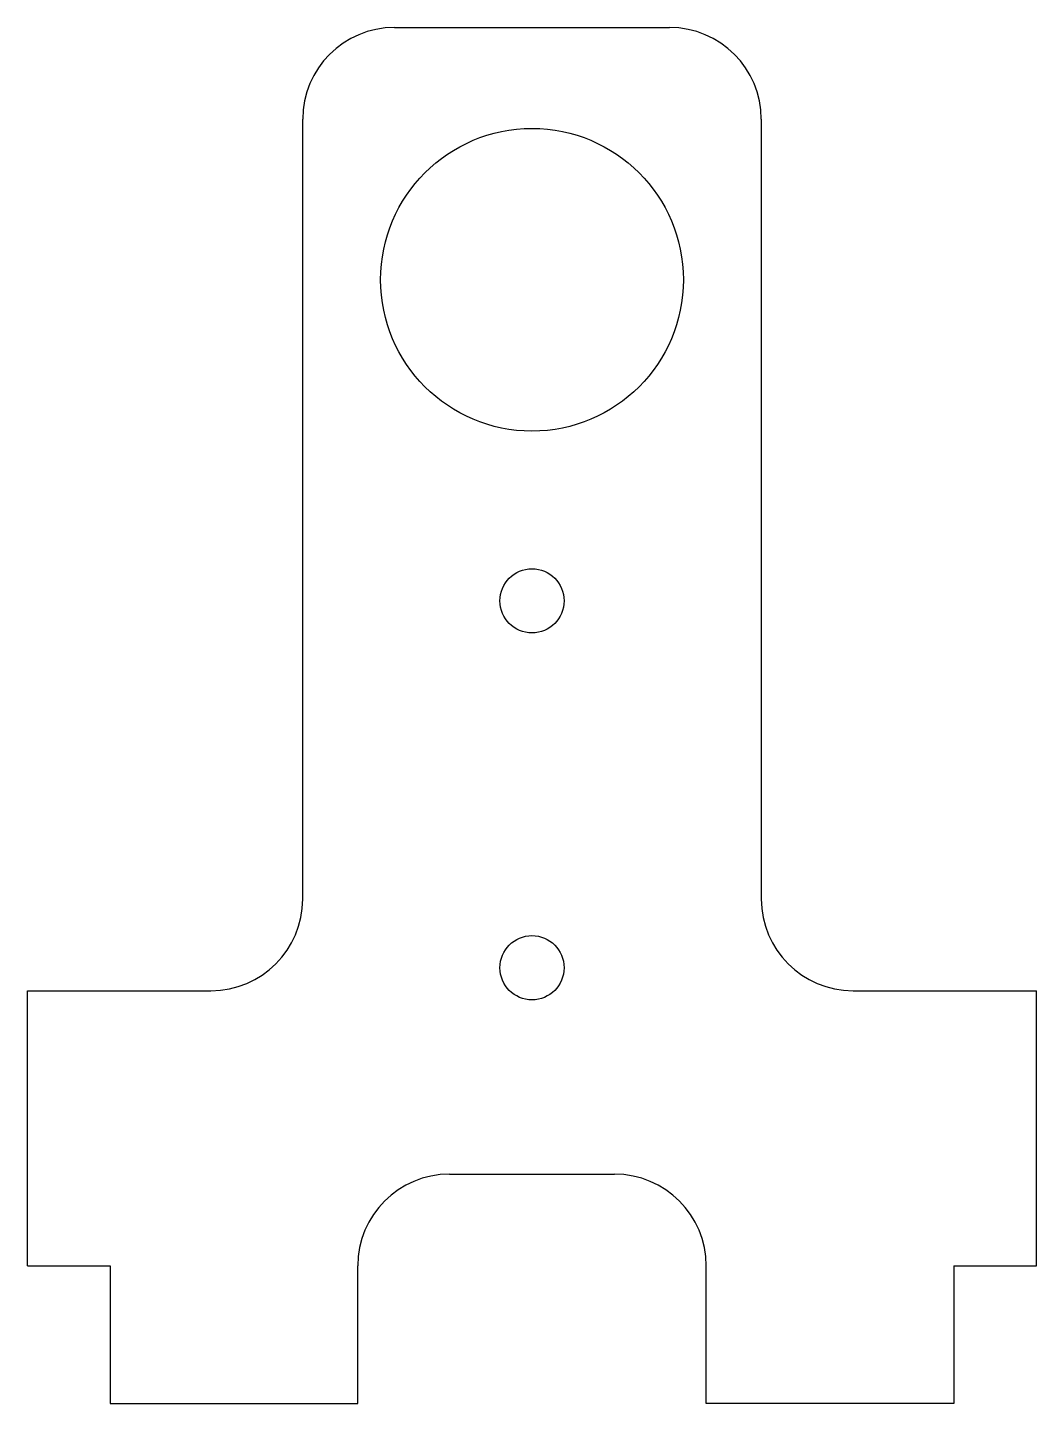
# Model space of a CAD drawing. Header units: millimetres. Extents: x -11 to 11, y -2 to 28.
import ezdxf

# ---------------------------------------------------------------- set-up
doc = ezdxf.new("R2010")
doc.units = ezdxf.units.MM

msp = doc.modelspace()

# ---------------------------------------------------------------- linework, layer by layer
for p, q in [((-3, 28), (3, 28)), ((-5, 9), (-5, 26)), ((5, 26), (5, 9)), ((-11, 1), (-11, 7)), ((-11, 7), (-7, 7)), ((7, 7), (11, 7)), ((11, 1), (11, 7)), ((-1.8, 3), (1.8, 3)), ((-11, 1), (-9.2, 1)), ((-9.2, 1), (-9.2, -2)), ((-3.8, -2), (-3.8, 1)), ((3.8, -2), (3.8, 1)), ((9.2, 1), (9.2, -2)), ((9.2, 1), (11, 1)), ((-9.2, -2), (-3.8, -2)), ((9.2, -2), (3.8, -2))]:
    msp.add_line(p, q)
for centre, radius in [((0, 22.5), 3.3), ((0, 15.5), 0.7), ((0, 7.5), 0.7)]:
    msp.add_circle(centre, radius)
for centre, start, end in [((-3, 26), 90, 180), ((3, 26), 0, 90), ((7, 9), 180, 270), ((-7, 9), 270, 0), ((-1.8, 1), 90, 180), ((1.8, 1), 0, 90)]:
    msp.add_arc(centre, 2, start, end)

doc.saveas('drawing.dxf')
